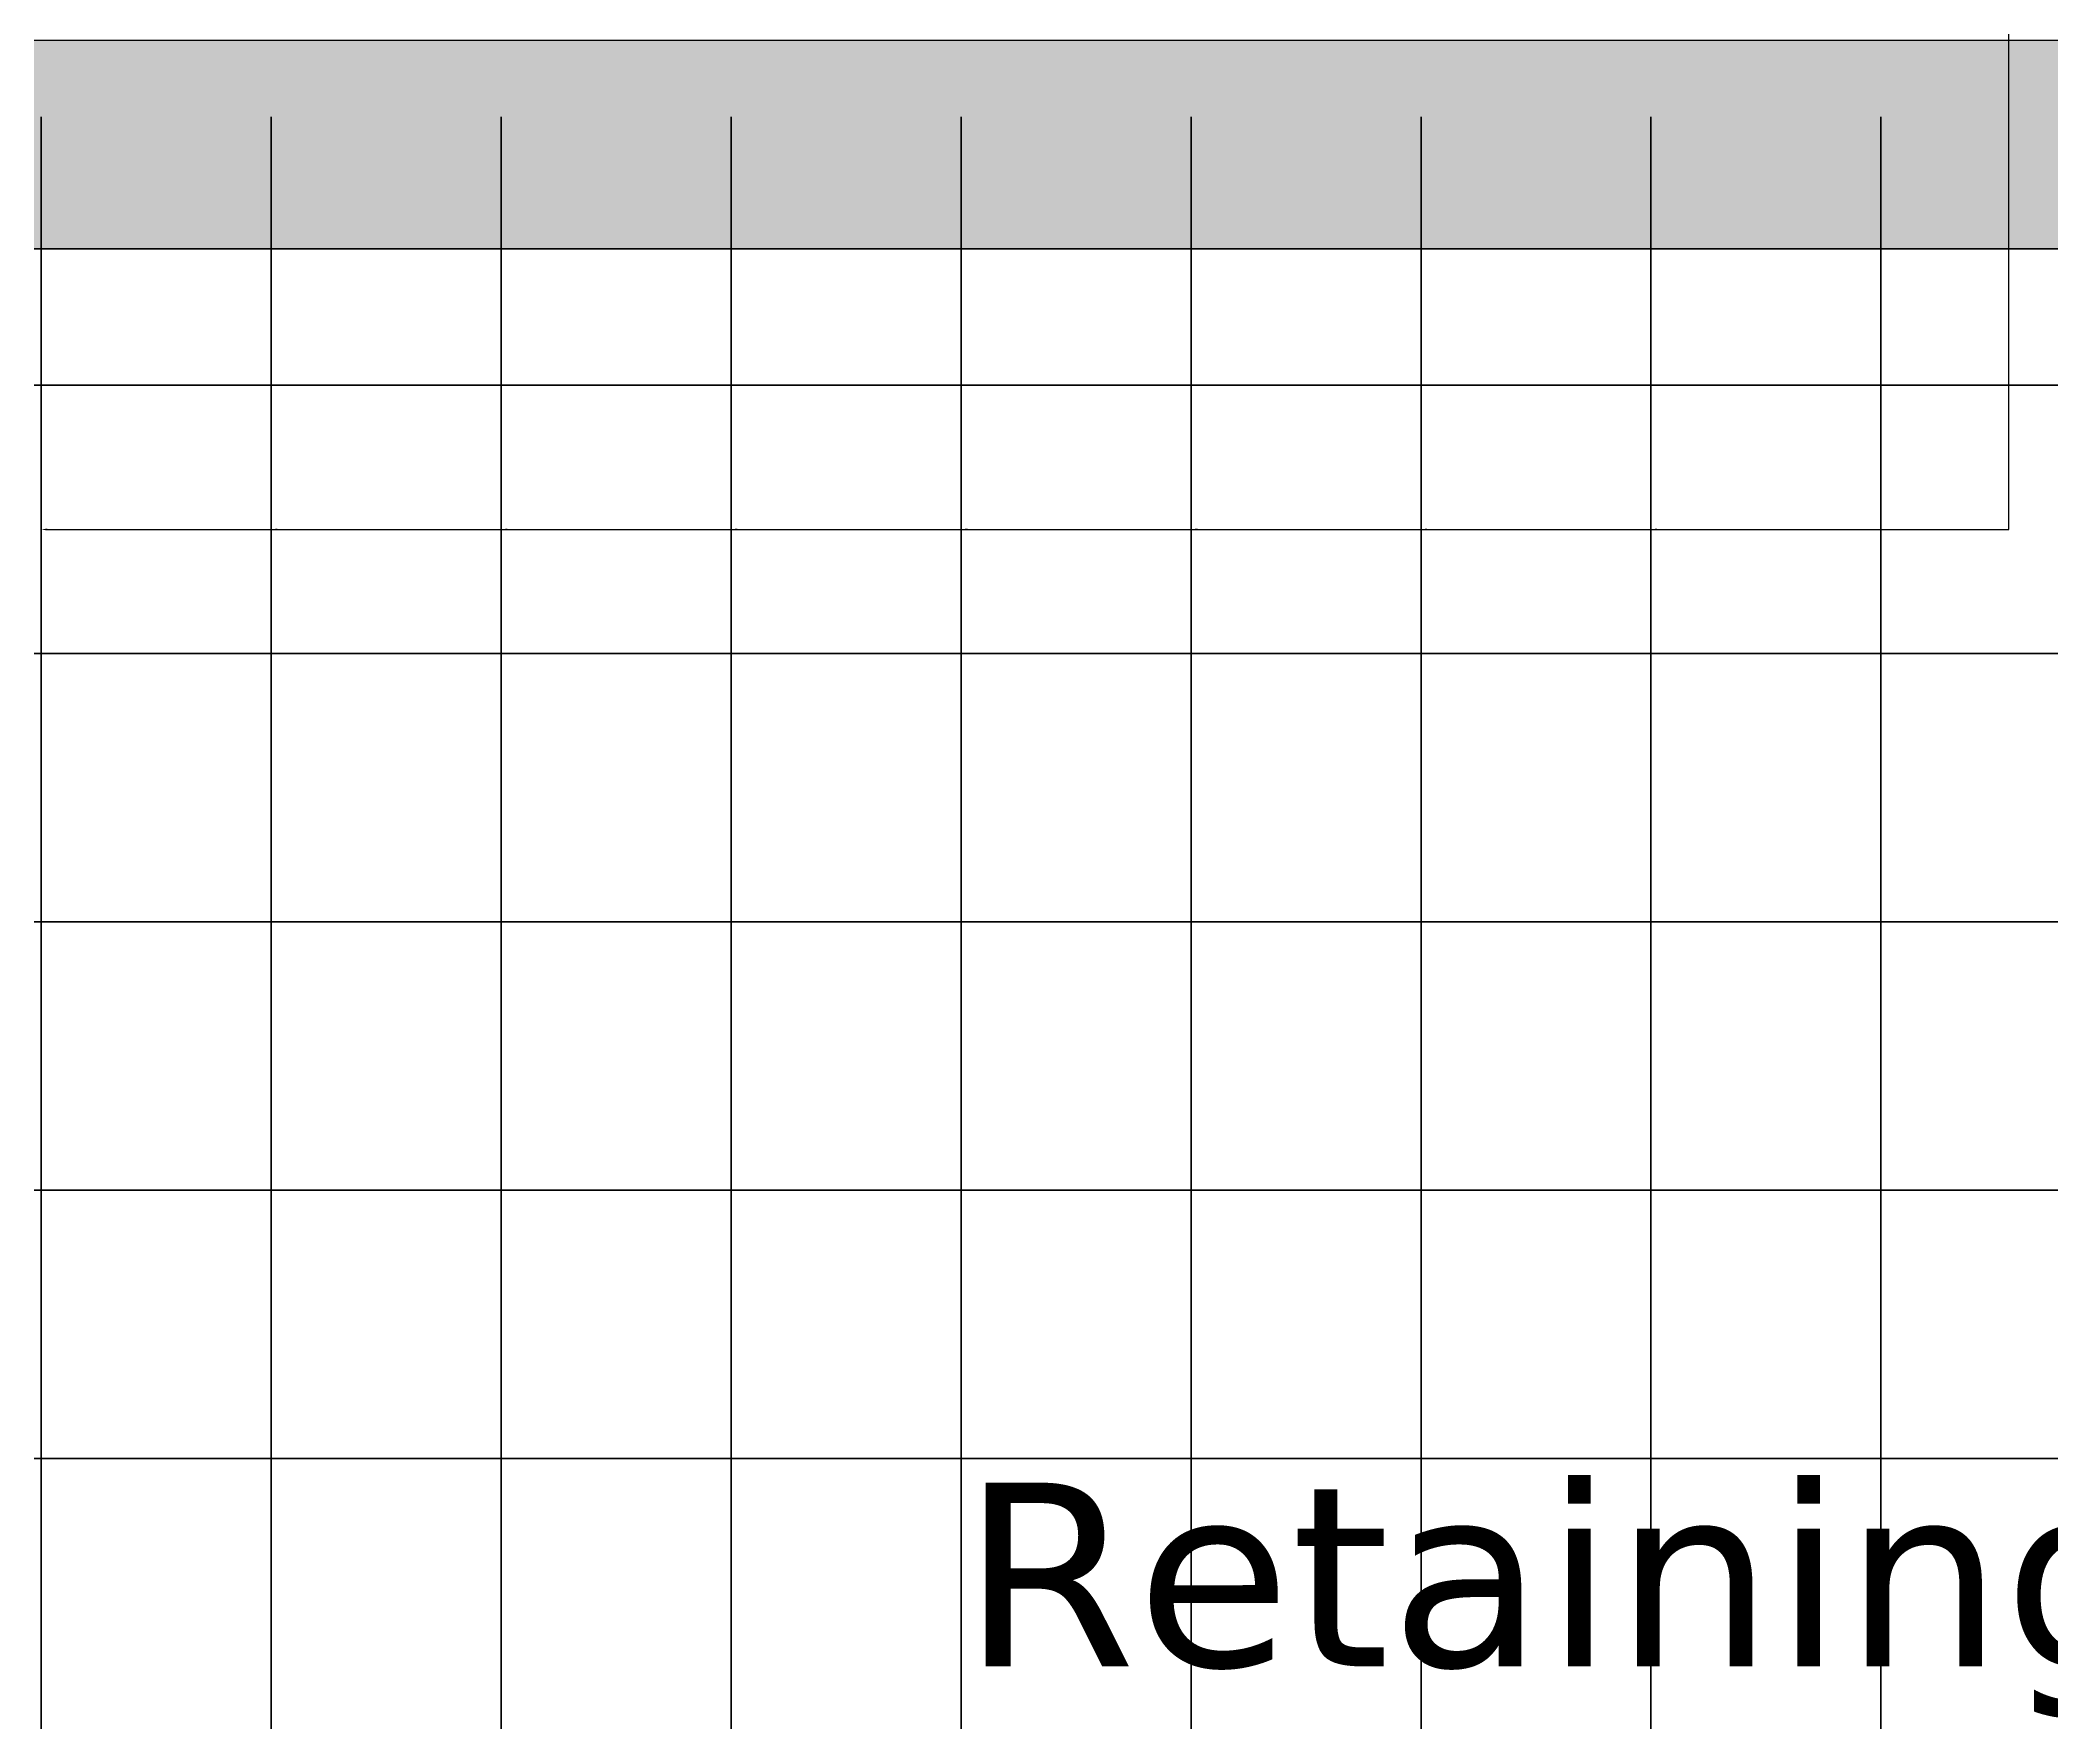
# Model space of a CAD drawing. Header units: millimetres. Extents: x 6239764 to 13047540, y 367704 to 979893.
# Drawn here: x 6517072 to 6518384, y 404542 to 405639 of the extents above; entities that cross this region are included whole.
import ezdxf
from ezdxf import colors
from ezdxf.entities.mleader import LeaderData, LeaderLine
from ezdxf.math import Vec2, Vec3

# ---------------------------------------------------------------- set-up
doc = ezdxf.new("R2010")
doc.units = ezdxf.units.MM
doc.header["$LTSCALE"] = 300
doc.layers.add('ROD', color=10, linetype='Continuous', lineweight=35)
doc.styles.get("Standard").update_dxf_attribs({"font": 'txt8.shx', "width": 0.7, "bigfont": 'hztxt_ii.shx'})
doc.styles.add('ver', font='verdana.ttf')

msp = doc.modelspace()

# ---------------------------------------------------------------- hatches: boundary and pattern name
at = {"ltscale": 0.1}
h = msp.add_hatch(dxfattribs=at)
h.set_pattern_fill('AR-CONC', color=8, scale=0.5)
h.set_pattern_definition([(50, (-4423.5, -81742.45), (91.0923345, -7.9695428), [9.525, -104.775]), (355, (-4423.5, -81742.45), (-17.6217107, 95.5284226), [7.62, -83.8202921]), (100.4514447, (-4415.91, -81743.12), (73.4706235, 87.558876), [8.0950044, -89.0451223]), (46.1842, (-4423.5, -81717.05), (135.5395204, -21.021164), [14.2875, -157.1625]), (96.6355576, (-4412.2, -81718.8), (118.702067, 123.7130623), [12.1425116, -133.567804]), (351.1841512, (-4423.5, -81717.05), (118.702067, 123.7130623), [11.4299835, -125.729866]), (21, (-4410.8, -81723.4), (75.8071956, -51.1325991), [9.525, -104.775]), (326, (-4410.8, -81723.4), (30.9010142, 92.093983), [7.62, -83.82]), (71.451445, (-4404.48, -81727.66), (106.7082096, 40.9613844), [8.0950044, -89.0449688]), (37.5, (-4423.5, -81742.45), (1.54430163, 42.27751944), [0, -82.804, 0, -85.09, 0, -84.1375]), (7.5, (-4423.5, -81742.45), (33.40983126, 50.0902874), [0, -48.514, 0, -80.899, 0, -32.0675]), (327.5, (-4451.82, -81742.45), (67.79529758, -2.864372), [0, -31.75, 0, -99.06, 0, -131.445]), (317.5, (-4464.52, -81742.45), (74.0645907, 12.7132455), [0, -41.275, 0, -65.786, 0, -93.345])])
h.paths.add_polyline_path([(6516423, 405639.2), (6519823, 405639.2), (6519823, 405503.2), (6516423, 405503.2)])

# ---------------------------------------------------------------- linework, layer by layer
at = {"color": 6, "ltscale": 0.1}
for p, q in [((6518356.4, 405320.1), (6518356.4, 405908.4)), ((6516423, 405639.2), (6519823, 405639.2)), ((6516423, 405503.2), (6519823, 405503.2))]:
    msp.add_line(p, q, dxfattribs=at)
msp.add_lwpolyline([(6516423, 405639.2), (6519823, 405639.2), (6519823, 405503.2), (6516423, 405503.2)], close=True, dxfattribs=at)
at = {"layer": 'ROD'}
for p, q in [((6517073, 405589.2), (6517073, 403616.4)), ((6517223, 405589.2), (6517223, 403616.4)), ((6517373, 405589.2), (6517373, 403616.4)), ((6517523, 405589.2), (6517523, 403616.4)), ((6517673, 405589.2), (6517673, 403616.4)), ((6517823, 405589.2), (6517823, 403616.4)), ((6517973, 405589.2), (6517973, 403616.4)), ((6518123, 405589.2), (6518123, 403616.4)), ((6518273, 405589.2), (6518273, 403616.4)), ((6516292.2, 405414.2), (6519961.1, 405414.2)), ((6516292.2, 405239.2), (6519961.1, 405239.2)), ((6516292.2, 405064.2), (6519961.1, 405064.2)), ((6516292.2, 404889.2), (6519961.1, 404889.2)), ((6516292.2, 404714.2), (6519961.1, 404714.2))]:
    msp.add_line(p, q, dxfattribs=at)

# ---------------------------------------------------------------- texts
at = {"ltscale": 1500, "insert": (6517673, 404698.4), "char_height": 119.769, "width": 1192.266, "attachment_point": 1, "style": 'ver'}
msp.add_mtext('Retaining Wall', dxfattribs=at)

# ---------------------------------------------------------------- leaders
at = {"color": 6, "ltscale": 0.1}
ml = msp.add_multileader_mtext('Standard', dxfattribs=at)
ml.set_content('', color=6)
ml.set_leader_properties()
ml.build(insert=Vec2(0, 0))
ml.multileader.update_dxf_attribs({"text_right_attachment_type": 6, "dogleg_length": 0.36})
ctx = ml.context
ctx.base_point, ctx.plane_origin = Vec3(6518354.9, 405320.1), Vec3(6517073, 405320.1)
ctx.right_attachment = 6
notes = []
notes.append((ctx, [(0, (1, 1, 0), (6518354.6, 405320.1), (1, 0), 0.36, [(0, [(6517073, 405320.1)], 0, [])])]))
ctx.mtext.insert, ctx.mtext.flow_direction = Vec3(6518356.9, 405322.1), 5
ml = msp.add_multileader_mtext('Standard', dxfattribs=at)
ml.set_content('', color=6)
ml.set_leader_properties()
ml.build(insert=Vec2(0, 0))
ml.multileader.update_dxf_attribs({"text_right_attachment_type": 6, "dogleg_length": 0.36})
ctx = ml.context
ctx.base_point, ctx.plane_origin = Vec3(6518354.9, 405320.1), Vec3(6517223, 405320.1)
ctx.right_attachment = 6
notes.append((ctx, [(0, (1, 1, 0), (6518354.6, 405320.1), (1, 0), 0.36, [(0, [(6517223, 405320.1)], 0, [])])]))
ctx.mtext.insert, ctx.mtext.flow_direction = Vec3(6518356.9, 405322.1), 5
ml = msp.add_multileader_mtext('Standard', dxfattribs=at)
ml.set_content('', color=6)
ml.set_leader_properties()
ml.build(insert=Vec2(0, 0))
ml.multileader.update_dxf_attribs({"text_right_attachment_type": 6, "dogleg_length": 0.36})
ctx = ml.context
ctx.base_point, ctx.plane_origin = Vec3(6518355.3, 405320.1), Vec3(6517373, 405320.1)
ctx.right_attachment = 6
notes.append((ctx, [(0, (1, 1, 0), (6518354.9, 405320.1), (1, 0), 0.36, [(0, [(6517373, 405320.1)], 0, [])])]))
ctx.mtext.insert, ctx.mtext.flow_direction = Vec3(6518357.3, 405322.1), 5
ml = msp.add_multileader_mtext('Standard', dxfattribs=at)
ml.set_content('', color=6)
ml.set_leader_properties()
ml.build(insert=Vec2(0, 0))
ml.multileader.update_dxf_attribs({"text_right_attachment_type": 6, "dogleg_length": 0.36})
ctx = ml.context
ctx.base_point, ctx.plane_origin = Vec3(6518355.6, 405320.1), Vec3(6517523, 405320.1)
ctx.right_attachment = 6
notes.append((ctx, [(0, (1, 1, 0), (6518355.3, 405320.1), (1, 0), 0.36, [(0, [(6517523, 405320.1)], 0, [])])]))
ctx.mtext.insert, ctx.mtext.flow_direction = Vec3(6518357.6, 405322.1), 5
ml = msp.add_multileader_mtext('Standard', dxfattribs=at)
ml.set_content('', color=6)
ml.set_leader_properties()
ml.build(insert=Vec2(0, 0))
ml.multileader.update_dxf_attribs({"text_right_attachment_type": 6, "dogleg_length": 0.36})
ctx = ml.context
ctx.base_point, ctx.plane_origin = Vec3(6518354.9, 405320.1), Vec3(6517673, 405320.1)
ctx.right_attachment = 6
notes.append((ctx, [(0, (1, 1, 0), (6518354.6, 405320.1), (1, 0), 0.36, [(0, [(6517673, 405320.1)], 0, [])])]))
ctx.mtext.insert, ctx.mtext.flow_direction = Vec3(6518356.9, 405322.1), 5
ml = msp.add_multileader_mtext('Standard', dxfattribs=at)
ml.set_content('', color=6)
ml.set_leader_properties()
ml.build(insert=Vec2(0, 0))
ml.multileader.update_dxf_attribs({"text_right_attachment_type": 6, "dogleg_length": 0.36})
ctx = ml.context
ctx.base_point, ctx.plane_origin = Vec3(6518356, 405320.1), Vec3(6517823, 405320.1)
ctx.right_attachment = 6
notes.append((ctx, [(0, (1, 1, 0), (6518355.6, 405320.1), (1, 0), 0.36, [(0, [(6517823, 405320.1)], 0, [])])]))
ctx.mtext.insert, ctx.mtext.flow_direction = Vec3(6518358, 405322.1), 5
ml = msp.add_multileader_mtext('Standard', dxfattribs=at)
ml.set_content('', color=6)
ml.set_leader_properties()
ml.build(insert=Vec2(0, 0))
ml.multileader.update_dxf_attribs({"text_right_attachment_type": 6, "dogleg_length": 0.36})
ctx = ml.context
ctx.base_point, ctx.plane_origin = Vec3(6518354.9, 405320.1), Vec3(6517973, 405320.1)
ctx.right_attachment = 6
notes.append((ctx, [(0, (1, 1, 0), (6518354.6, 405320.1), (1, 0), 0.36, [(0, [(6517973, 405320.1)], 0, [])])]))
ctx.mtext.insert, ctx.mtext.flow_direction = Vec3(6518356.9, 405322.1), 5
ml = msp.add_multileader_mtext('Standard', dxfattribs=at)
ml.set_content('', color=6)
ml.set_leader_properties()
ml.build(insert=Vec2(0, 0))
ml.multileader.update_dxf_attribs({"text_right_attachment_type": 6, "dogleg_length": 0.36})
ctx = ml.context
ctx.base_point, ctx.plane_origin = Vec3(6518356.4, 405320.1), Vec3(6518123, 405320.1)
ctx.right_attachment = 6
notes.append((ctx, [(0, (1, 1, 0), (6518356, 405320.1), (1, 0), 0.36, [(0, [(6518123, 405320.1)], 0, [])])]))
ctx.mtext.insert, ctx.mtext.flow_direction = Vec3(6518358.4, 405322.1), 5
for ctx, leaders in notes:
    for number, flags, end, landing, length, lines in leaders:
        leader = LeaderData()
        leader.index, (leader.has_last_leader_line, leader.has_dogleg_vector, leader.attachment_direction) = number, flags
        leader.last_leader_point, leader.dogleg_vector, leader.dogleg_length = Vec3(end), Vec3(landing), length
        for number, points, colour, breaks in lines:
            line = LeaderLine()
            line.index, line.vertices, line.color, line.breaks = number, Vec3.list(points), colors.encode_raw_color(colour), breaks
            leader.lines.append(line)
        ctx.leaders.append(leader)

doc.saveas('drawing.dxf')
